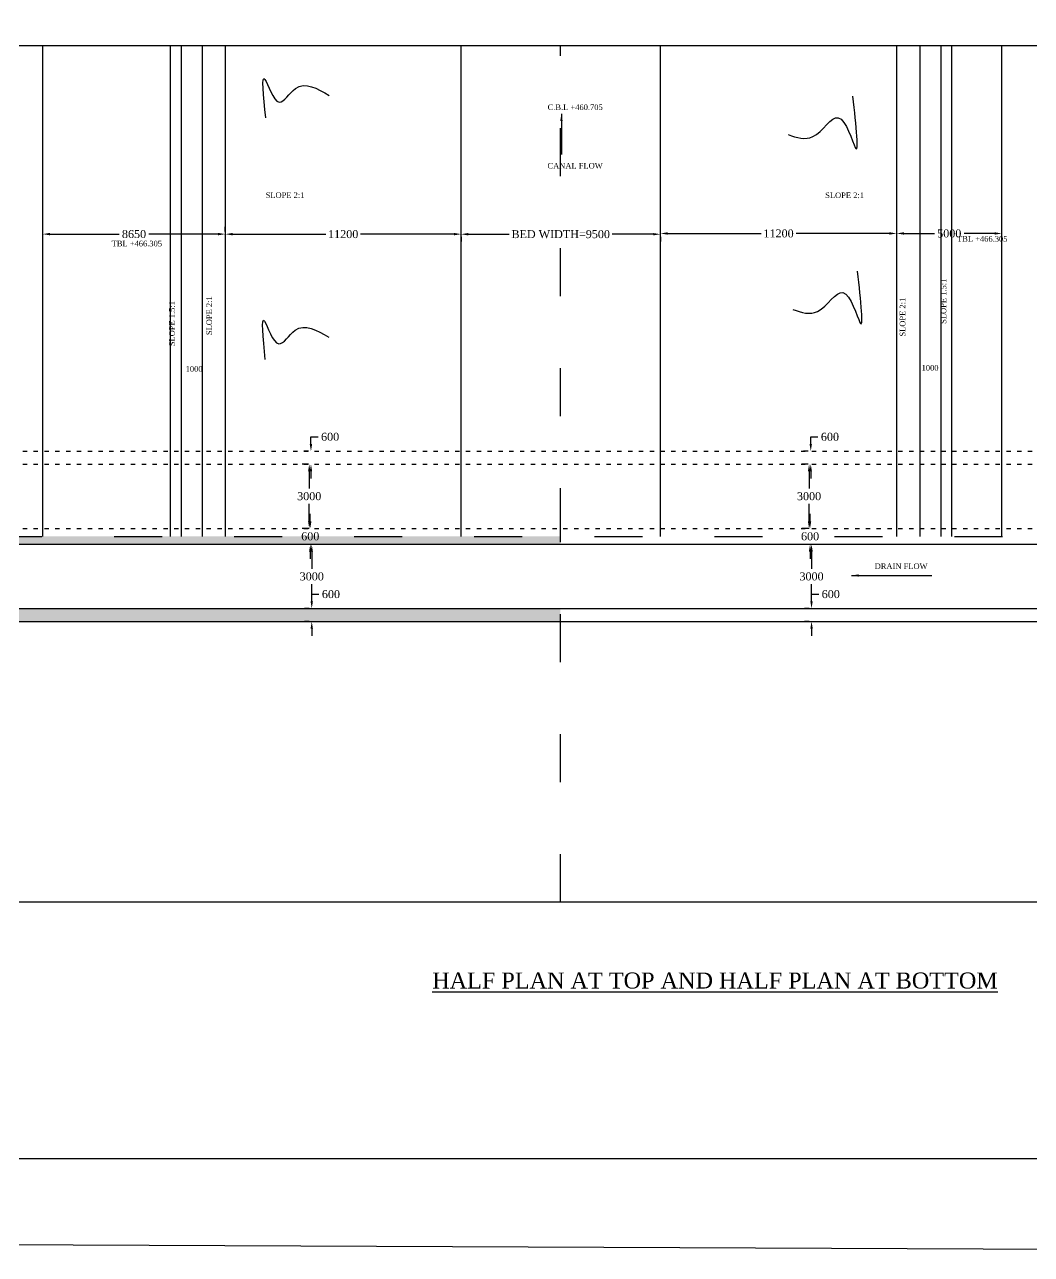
# Model space of a CAD drawing. Header units: inches. Extents: x 221.5 to 296.9, y 45.8 to 97.5.
# Drawn here: x 241.68 to 266.83, y 45.81 to 76.53 of the extents above; entities that cross this region are included whole.
import ezdxf

# ---------------------------------------------------------------- set-up
doc = ezdxf.new("R2010")
doc.units = ezdxf.units.IN
doc.header["$MEASUREMENT"] = 0
doc.linetypes.add('ACAD_ISO03W100', pattern=[30, 12, -18])
for name, color, linetype in [('DIMENSION', 7, 'Continuous'), ('DRAWING', 7, 'Continuous'), ('TEXT', 7, 'Continuous')]:
    doc.layers.add(name, color=color, linetype=linetype)
doc.styles.get("Standard").update_dxf_attribs({"font": 'TIMES_1.TTF', "height": 0.14})
doc.dimstyles.get("Standard").update_dxf_attribs({"dimtxt": 0.2, "dimasz": 0.18, "dimexe": 0.18, "dimexo": 0.0625, "dimgap": 0.09, "dimtad": 0, "dimtih": 1, "dimtoh": 1, "dimdec": 4, "dimzin": 0, "dimdsep": 46, "dimtxsty": 'Standard', "dimcen": 0.09, "dimadec": 0, "dimazin": 0, "dimtfac": 1, "dimtdec": 4, "dimtofl": 0, "dimtmove": 0, "dimatfit": 3, "dimfxl": 0, "dimtolj": 1, "dimtzin": 0, "dimarcsym": 0})
picture_1 = doc.add_image_def('image1.jpg', size_in_pixel=(7220, 4937))

# ---------------------------------------------------------------- blocks, each defined once
blk = doc.blocks.new('*D59')
at = {"layer": 'Defpoints', "color": 0, "transparency": 16777216}
for p in [(248.849, 61.946), (248.849, 61.946), (248.849, 61.625)]:
    blk.add_point(p, dxfattribs=at)
at = {"layer": 'DIMENSION', "color": 0, "lineweight": -2, "transparency": 16777216}
for p, q in [((248.849, 62.126), (248.849, 62.306)), ((248.849, 62.306), (249.029, 62.306)), ((248.786, 61.946), (248.669, 61.946)), ((248.786, 61.625), (248.669, 61.625)), ((248.849, 61.445), (248.849, 61.265))]:
    blk.add_line(p, q, dxfattribs=at)
at = {"layer": 'DIMENSION', "color": 0, "transparency": 16777216}
for points in [[(248.819, 62.126), (248.879, 62.126), (248.849, 61.946)], [(248.819, 61.445), (248.879, 61.445), (248.849, 61.625)]]:
    blk.add_solid(points, dxfattribs=at)
at = {"layer": 'DIMENSION', "color": 0, "transparency": 16777216, "insert": (249.329, 62.306), "char_height": 0.2, "attachment_point": 5}
blk.add_mtext('\\A1;600', dxfattribs=at)
blk = doc.blocks.new('*D60')
at = {"layer": 'Defpoints', "color": 0, "transparency": 16777216}
for p in [(248.849, 63.55), (248.849, 63.55), (248.849, 61.946)]:
    blk.add_point(p, dxfattribs=at)
at = {"layer": 'DIMENSION', "color": 0, "lineweight": -2, "transparency": 16777216}
for p, q in [((248.786, 63.55), (248.669, 63.55)), ((248.849, 63.37), (248.849, 62.94)), ((248.849, 62.126), (248.849, 62.556)), ((248.786, 61.946), (248.669, 61.946))]:
    blk.add_line(p, q, dxfattribs=at)
at = {"layer": 'DIMENSION', "color": 0, "transparency": 16777216}
for points in [[(248.819, 63.37), (248.879, 63.37), (248.849, 63.55)], [(248.819, 62.126), (248.879, 62.126), (248.849, 61.946)]]:
    blk.add_solid(points, dxfattribs=at)
at = {"layer": 'DIMENSION', "color": 0, "transparency": 16777216, "insert": (248.849, 62.748), "char_height": 0.2, "attachment_point": 5}
blk.add_mtext('\\A1;3000', dxfattribs=at)
blk = doc.blocks.new('*D61')
at = {"layer": 'Defpoints', "color": 0, "transparency": 16777216}
for p in [(248.812, 63.949), (248.849, 63.949), (248.849, 63.55)]:
    blk.add_point(p, dxfattribs=at)
at = {"layer": 'DIMENSION', "color": 0, "lineweight": -2, "transparency": 16777216}
for p, q in [((248.812, 64.129), (248.812, 64.309)), ((248.786, 63.949), (248.632, 63.949)), ((248.786, 63.55), (248.632, 63.55)), ((248.812, 63.37), (248.812, 63.19))]:
    blk.add_line(p, q, dxfattribs=at)
at = {"layer": 'DIMENSION', "color": 0, "transparency": 16777216}
for points in [[(248.782, 64.129), (248.842, 64.129), (248.812, 63.949)], [(248.782, 63.37), (248.842, 63.37), (248.812, 63.55)]]:
    blk.add_solid(points, dxfattribs=at)
at = {"layer": 'DIMENSION', "color": 0, "transparency": 16777216, "insert": (248.812, 63.75), "char_height": 0.2, "attachment_point": 5}
blk.add_mtext('\\A1;600', dxfattribs=at)
blk = doc.blocks.new('*D62')
at = {"layer": 'Defpoints', "color": 0, "transparency": 16777216}
for p in [(248.786, 65.554), (248.786, 65.554), (248.786, 63.949)]:
    blk.add_point(p, dxfattribs=at)
at = {"layer": 'DIMENSION', "color": 0, "lineweight": -2, "transparency": 16777216}
for p, q in [((248.724, 65.554), (248.606, 65.554)), ((248.786, 65.374), (248.786, 64.943)), ((248.786, 64.129), (248.786, 64.56)), ((248.724, 63.949), (248.606, 63.949))]:
    blk.add_line(p, q, dxfattribs=at)
at = {"layer": 'DIMENSION', "color": 0, "transparency": 16777216}
for points in [[(248.756, 65.374), (248.816, 65.374), (248.786, 65.554)], [(248.756, 64.129), (248.816, 64.129), (248.786, 63.949)]]:
    blk.add_solid(points, dxfattribs=at)
at = {"layer": 'DIMENSION', "color": 0, "transparency": 16777216, "insert": (248.786, 64.752), "char_height": 0.2, "attachment_point": 5}
blk.add_mtext('\\A1;3000', dxfattribs=at)
blk = doc.blocks.new('*D63')
at = {"layer": 'Defpoints', "color": 0, "transparency": 16777216}
for p in [(248.829, 65.876), (248.829, 65.876), (248.829, 65.554)]:
    blk.add_point(p, dxfattribs=at)
at = {"layer": 'DIMENSION', "color": 0, "lineweight": -2, "transparency": 16777216}
for p, q in [((248.829, 66.056), (248.829, 66.236)), ((248.829, 66.236), (249.009, 66.236)), ((248.766, 65.876), (248.649, 65.876)), ((248.766, 65.554), (248.649, 65.554)), ((248.829, 65.374), (248.829, 65.194))]:
    blk.add_line(p, q, dxfattribs=at)
at = {"layer": 'DIMENSION', "color": 0, "transparency": 16777216}
for points in [[(248.799, 66.056), (248.859, 66.056), (248.829, 65.876)], [(248.799, 65.374), (248.859, 65.374), (248.829, 65.554)]]:
    blk.add_solid(points, dxfattribs=at)
at = {"layer": 'DIMENSION', "color": 0, "transparency": 16777216, "insert": (249.308, 66.236), "char_height": 0.2, "attachment_point": 5}
blk.add_mtext('\\A1;600', dxfattribs=at)
blk = doc.blocks.new('*D64')
at = {"layer": 'Defpoints', "color": 0, "transparency": 16777216}
for p in [(242.128, 71.299), (246.69, 71.3), (246.69, 71.299)]:
    blk.add_point(p, dxfattribs=at)
at = {"layer": 'DIMENSION', "color": 0, "lineweight": -2, "transparency": 16777216}
for p, q in [((242.128, 71.361), (242.128, 71.48)), ((242.308, 71.3), (244.038, 71.3)), ((246.51, 71.3), (244.78, 71.3)), ((246.69, 71.361), (246.69, 71.48))]:
    blk.add_line(p, q, dxfattribs=at)
at = {"layer": 'DIMENSION', "color": 0, "transparency": 16777216}
for points in [[(242.308, 71.33), (242.308, 71.27), (242.128, 71.3)], [(246.51, 71.33), (246.51, 71.27), (246.69, 71.3)]]:
    blk.add_solid(points, dxfattribs=at)
at = {"layer": 'DIMENSION', "color": 0, "transparency": 16777216, "insert": (244.409, 71.3), "char_height": 0.2, "attachment_point": 5}
blk.add_mtext('\\A1;8650', dxfattribs=at)
blk = doc.blocks.new('*D65')
at = {"layer": 'Defpoints', "color": 0, "transparency": 16777216}
for p in [(246.69, 71.299), (252.579, 71.299), (252.579, 71.299)]:
    blk.add_point(p, dxfattribs=at)
at = {"layer": 'DIMENSION', "color": 0, "lineweight": -2, "transparency": 16777216}
for p, q in [((246.69, 71.361), (246.69, 71.479)), ((246.87, 71.299), (249.198, 71.299)), ((252.399, 71.299), (250.071, 71.299)), ((252.579, 71.361), (252.579, 71.479))]:
    blk.add_line(p, q, dxfattribs=at)
at = {"layer": 'DIMENSION', "color": 0, "transparency": 16777216}
for points in [[(246.87, 71.329), (246.87, 71.269), (246.69, 71.299)], [(252.399, 71.329), (252.399, 71.269), (252.579, 71.299)]]:
    blk.add_solid(points, dxfattribs=at)
at = {"layer": 'DIMENSION', "color": 0, "transparency": 16777216, "insert": (249.635, 71.299), "char_height": 0.2, "attachment_point": 5}
blk.add_mtext('\\A1;11200', dxfattribs=at)
blk = doc.blocks.new('*D66')
at = {"layer": 'Defpoints', "color": 0, "transparency": 16777216}
for p in [(252.579, 71.299), (252.579, 71.297), (257.559, 71.299)]:
    blk.add_point(p, dxfattribs=at)
at = {"layer": 'DIMENSION', "color": 0, "lineweight": -2, "transparency": 16777216}
for p, q in [((252.759, 71.297), (253.784, 71.297)), ((257.379, 71.297), (256.354, 71.297)), ((252.579, 71.236), (252.579, 71.117)), ((257.559, 71.236), (257.559, 71.117))]:
    blk.add_line(p, q, dxfattribs=at)
at = {"layer": 'DIMENSION', "color": 0, "transparency": 16777216}
for points in [[(252.759, 71.327), (252.759, 71.267), (252.579, 71.297)], [(257.379, 71.327), (257.379, 71.267), (257.559, 71.297)]]:
    blk.add_solid(points, dxfattribs=at)
at = {"layer": 'DIMENSION', "color": 0, "transparency": 16777216, "insert": (255.069, 71.297), "char_height": 0.2, "attachment_point": 5}
blk.add_mtext('\\A1;BED WIDTH=9500', dxfattribs=at)
blk = doc.blocks.new('*D67')
at = {"layer": 'Defpoints', "color": 0, "transparency": 16777216}
for p in [(257.559, 71.299), (263.462, 71.316), (263.462, 71.299)]:
    blk.add_point(p, dxfattribs=at)
at = {"layer": 'DIMENSION', "color": 0, "lineweight": -2, "transparency": 16777216}
for p, q in [((257.559, 71.361), (257.559, 71.496)), ((257.739, 71.316), (260.074, 71.316)), ((263.282, 71.316), (260.947, 71.316)), ((263.462, 71.361), (263.462, 71.496))]:
    blk.add_line(p, q, dxfattribs=at)
at = {"layer": 'DIMENSION', "color": 0, "transparency": 16777216}
for points in [[(257.739, 71.346), (257.739, 71.286), (257.559, 71.316)], [(263.282, 71.346), (263.282, 71.286), (263.462, 71.316)]]:
    blk.add_solid(points, dxfattribs=at)
at = {"layer": 'DIMENSION', "color": 0, "transparency": 16777216, "insert": (260.511, 71.316), "char_height": 0.2, "attachment_point": 5}
blk.add_mtext('\\A1;11200', dxfattribs=at)
blk = doc.blocks.new('*D68')
at = {"layer": 'Defpoints', "color": 0, "transparency": 16777216}
for p in [(263.462, 71.316), (266.091, 71.316), (266.091, 71.316)]:
    blk.add_point(p, dxfattribs=at)
at = {"layer": 'DIMENSION', "color": 0, "lineweight": -2, "transparency": 16777216}
for p, q in [((263.462, 71.379), (263.462, 71.496)), ((263.642, 71.316), (264.403, 71.316)), ((265.911, 71.316), (265.149, 71.316)), ((266.091, 71.379), (266.091, 71.496))]:
    blk.add_line(p, q, dxfattribs=at)
at = {"layer": 'DIMENSION', "color": 0, "transparency": 16777216}
for points in [[(263.642, 71.346), (263.642, 71.286), (263.462, 71.316)], [(265.911, 71.346), (265.911, 71.286), (266.091, 71.316)]]:
    blk.add_solid(points, dxfattribs=at)
at = {"layer": 'DIMENSION', "color": 0, "transparency": 16777216, "insert": (264.776, 71.316), "char_height": 0.2, "attachment_point": 5}
blk.add_mtext('\\A1;5000', dxfattribs=at)
blk = doc.blocks.new('*D70')
at = {"layer": 'Defpoints', "color": 0, "transparency": 16777216}
for p in [(261.335, 61.946), (261.335, 61.946), (261.335, 61.625)]:
    blk.add_point(p, dxfattribs=at)
at = {"layer": 'DIMENSION', "color": 0, "lineweight": -2, "transparency": 16777216}
for p, q in [((261.335, 62.126), (261.335, 62.306)), ((261.335, 62.306), (261.515, 62.306)), ((261.273, 61.946), (261.155, 61.946)), ((261.273, 61.625), (261.155, 61.625)), ((261.335, 61.445), (261.335, 61.265))]:
    blk.add_line(p, q, dxfattribs=at)
at = {"layer": 'DIMENSION', "color": 0, "transparency": 16777216}
for points in [[(261.305, 62.126), (261.365, 62.126), (261.335, 61.946)], [(261.305, 61.445), (261.365, 61.445), (261.335, 61.625)]]:
    blk.add_solid(points, dxfattribs=at)
at = {"layer": 'DIMENSION', "color": 0, "transparency": 16777216, "insert": (261.815, 62.306), "char_height": 0.2, "attachment_point": 5}
blk.add_mtext('\\A1;600', dxfattribs=at)
blk = doc.blocks.new('*D71')
at = {"layer": 'Defpoints', "color": 0, "transparency": 16777216}
for p in [(261.335, 63.55), (261.335, 63.55), (261.335, 61.946)]:
    blk.add_point(p, dxfattribs=at)
at = {"layer": 'DIMENSION', "color": 0, "lineweight": -2, "transparency": 16777216}
for p, q in [((261.273, 63.55), (261.155, 63.55)), ((261.335, 63.37), (261.335, 62.94)), ((261.335, 62.126), (261.335, 62.556)), ((261.273, 61.946), (261.155, 61.946))]:
    blk.add_line(p, q, dxfattribs=at)
at = {"layer": 'DIMENSION', "color": 0, "transparency": 16777216}
for points in [[(261.305, 63.37), (261.365, 63.37), (261.335, 63.55)], [(261.305, 62.126), (261.365, 62.126), (261.335, 61.946)]]:
    blk.add_solid(points, dxfattribs=at)
at = {"layer": 'DIMENSION', "color": 0, "transparency": 16777216, "insert": (261.335, 62.748), "char_height": 0.2, "attachment_point": 5}
blk.add_mtext('\\A1;3000', dxfattribs=at)
blk = doc.blocks.new('*D69')
at = {"layer": 'Defpoints', "color": 0, "transparency": 16777216}
for p in [(261.298, 63.949), (261.335, 63.949), (261.335, 63.55)]:
    blk.add_point(p, dxfattribs=at)
at = {"layer": 'DIMENSION', "color": 0, "lineweight": -2, "transparency": 16777216}
for p, q in [((261.298, 64.129), (261.298, 64.309)), ((261.273, 63.949), (261.118, 63.949)), ((261.273, 63.55), (261.118, 63.55)), ((261.298, 63.37), (261.298, 63.19))]:
    blk.add_line(p, q, dxfattribs=at)
at = {"layer": 'DIMENSION', "color": 0, "transparency": 16777216}
for points in [[(261.268, 64.129), (261.328, 64.129), (261.298, 63.949)], [(261.268, 63.37), (261.328, 63.37), (261.298, 63.55)]]:
    blk.add_solid(points, dxfattribs=at)
at = {"layer": 'DIMENSION', "color": 0, "transparency": 16777216, "insert": (261.298, 63.75), "char_height": 0.2, "attachment_point": 5}
blk.add_mtext('\\A1;600', dxfattribs=at)
blk = doc.blocks.new('*D72')
at = {"layer": 'Defpoints', "color": 0, "transparency": 16777216}
for p in [(261.273, 65.554), (261.273, 65.554), (261.273, 63.949)]:
    blk.add_point(p, dxfattribs=at)
at = {"layer": 'DIMENSION', "color": 0, "lineweight": -2, "transparency": 16777216}
for p, q in [((261.21, 65.554), (261.093, 65.554)), ((261.273, 65.374), (261.273, 64.943)), ((261.273, 64.129), (261.273, 64.56)), ((261.21, 63.949), (261.093, 63.949))]:
    blk.add_line(p, q, dxfattribs=at)
at = {"layer": 'DIMENSION', "color": 0, "transparency": 16777216}
for points in [[(261.243, 65.374), (261.303, 65.374), (261.273, 65.554)], [(261.243, 64.129), (261.303, 64.129), (261.273, 63.949)]]:
    blk.add_solid(points, dxfattribs=at)
at = {"layer": 'DIMENSION', "color": 0, "transparency": 16777216, "insert": (261.273, 64.752), "char_height": 0.2, "attachment_point": 5}
blk.add_mtext('\\A1;3000', dxfattribs=at)
blk = doc.blocks.new('*D73')
at = {"layer": 'Defpoints', "color": 0, "transparency": 16777216}
for p in [(261.315, 65.876), (261.315, 65.876), (261.315, 65.554)]:
    blk.add_point(p, dxfattribs=at)
at = {"layer": 'DIMENSION', "color": 0, "lineweight": -2, "transparency": 16777216}
for p, q in [((261.315, 66.056), (261.315, 66.236)), ((261.315, 66.236), (261.495, 66.236)), ((261.252, 65.876), (261.135, 65.876)), ((261.252, 65.554), (261.135, 65.554)), ((261.315, 65.374), (261.315, 65.194))]:
    blk.add_line(p, q, dxfattribs=at)
at = {"layer": 'DIMENSION', "color": 0, "transparency": 16777216}
for points in [[(261.285, 66.056), (261.345, 66.056), (261.315, 65.876)], [(261.285, 65.374), (261.345, 65.374), (261.315, 65.554)]]:
    blk.add_solid(points, dxfattribs=at)
at = {"layer": 'DIMENSION', "color": 0, "transparency": 16777216, "insert": (261.795, 66.236), "char_height": 0.2, "attachment_point": 5}
blk.add_mtext('\\A1;600', dxfattribs=at)

msp = doc.modelspace()

# ---------------------------------------------------------------- hatches: boundary and pattern name
at = {"layer": 'DRAWING'}
h = msp.add_hatch(dxfattribs=at)
h.set_pattern_fill('AR-CONC', color=256, scale=0.05, style=0)
h.set_pattern_definition([(50, (0, 0), (0.3586301, -0.03137607), [0.0375, -0.4125]), (355, (0, 0), (-0.06937567, 0.37609607), [0.03, -0.33]), (100.4514, (0.0299, -0.0026), (0.2892547, 0.34471977), [0.0318701, -0.35057106]), (46.1842, (0, 0.1), (0.5336205, -0.0827595), [0.05625, -0.61875]), (96.6356, (0.04447, 0.0931), (0.4673314, 0.4870589), [0.0478051, -0.5258565]), (351.1842, (0, 0.1), (0.467331, 0.4870593), [0.045, -0.495]), (21, (0.05, 0.075), (0.29845353, -0.20130945), [0.0375, -0.4125]), (326, (0.05, 0.075), (0.12165767, 0.362575), [0.03, -0.33]), (71.4514, (0.07487, 0.05822), (0.4201113, 0.16126525), [0.0318701, -0.35057106]), (37.5, (0, 0), (0.00607993, 0.16644693), [0, -0.326, 0, -0.335, 0, -0.33125]), (7.5, (0, 0), (0.13153477, 0.19720586), [0, -0.191, 0, -0.3185, 0, -0.12625]), (327.5, (-0.1115, 0), (0.26691122, -0.011277436), [0, -0.125, 0, -0.39, 0, -0.5175]), (317.5, (-0.1615, 0), (0.29159308, 0.0500525), [0, -0.1625, 0, -0.259, 0, -0.3675])])
h.paths.add_polyline_path([(238.93173, 61.64773), (234.47003, 60.19862), (234.47003, 57.19182), (234.97017, 57.18318), (234.97017, 59.8083), (238.93173, 60.28427)])
h.paths.add_polyline_path([(238.93173, 61.64773), (238.93173, 61.94577), (234.47003, 60.47513), (234.47003, 60.19862)])
h.paths.add_polyline_path([(234.47003, 60.47513), (234.20989, 60.38954), (234.20989, 57.19182), (234.47003, 57.19182)])
h.paths.add_polyline_path([(240.27163, 61.94577), (239.21112, 61.94577), (239.21112, 61.62455), (240.27163, 61.62455)])
h.paths.add_polyline_path([(239.21112, 61.94577), (238.93173, 61.94577), (238.93173, 61.64773), (238.93173, 61.62455), (239.21112, 61.62455)])
h.paths.add_polyline_path([(255.06076, 61.94577), (240.27163, 61.94577), (240.27163, 61.62455), (255.06076, 61.62455)])
h.paths.add_polyline_path([(255.06076, 63.7501), (240.27163, 63.7501), (240.27163, 63.55043), (255.06076, 63.55043)])
h.paths.add_polyline_path([(240.27163, 63.7501), (239.21112, 63.7501), (239.21112, 63.55043), (240.27163, 63.55043)])
h.paths.add_polyline_path([(239.21112, 63.7501), (238.93173, 63.7501), (238.93173, 63.55043), (239.21112, 63.55043)])

# ---------------------------------------------------------------- linework, layer by layer
at = {"layer": 'DIMENSION'}
msp.add_lwpolyline([(226.739, 96.58644), (292.83485, 96.58644), (292.83485, 48.2), (226.739, 48.2)], close=True, dxfattribs=at)
at = {"layer": 'DRAWING'}
for points in [[(233.67957, 76.00985), (280.31792, 76.00985), (280.31792, 63.7501), (280.31792, 54.60779), (229.1608, 54.60779), (229.18437, 63.7501)], [(242.12845, 63.7501), (242.12845, 76.00985)], [(245.31764, 63.7501), (245.31764, 76.00985)], [(245.59831, 63.7501), (245.59831, 76.00985)], [(246.11859, 63.7501), (246.11859, 76.00985)], [(246.69021, 63.7501), (246.69021, 76.00985)], [(252.57929, 63.7501), (252.57929, 76.00985)], [(257.55915, 63.7501), (257.55915, 76.00985)], [(263.46234, 63.7501), (263.46234, 76.00985)], [(264.04517, 63.7501), (264.04517, 76.00985)], [(264.57087, 63.7501), (264.57087, 76.00985)], [(264.83753, 63.7501), (264.83753, 76.00985)], [(266.09056, 63.7501), (266.09056, 76.00985)]]:
    msp.add_lwpolyline(points, dxfattribs=at)
at = {"layer": 'DRAWING', "linetype": 'ACAD_ISO03W100', "ltscale": 0.1}
for points in [[(255.06076, 63.7501), (255.06076, 76.00985)], [(228.90879, 64.11376), (228.90879, 63.7501), (280.53264, 63.7501), (280.53264, 64.10857)], [(255.06076, 54.60779), (255.06076, 63.7501)]]:
    msp.add_lwpolyline(points, dxfattribs=at)
at = {"layer": 'DRAWING', "linetype": 'ACAD_ISO03W100', "ltscale": 0.009}
for points in [[(238.93173, 65.87565), (269.29548, 65.87565)], [(238.93173, 65.55443), (269.29548, 65.55443)], [(238.93173, 63.94977), (269.29548, 63.94977)]]:
    msp.add_lwpolyline(points, dxfattribs=at)
at = {"layer": 'DRAWING', "ltscale": 0.005}
for points in [[(238.93173, 63.55043), (269.29548, 63.55043)], [(238.93173, 61.94577), (269.29548, 61.94577)], [(238.93173, 61.62455), (269.29548, 61.62455)]]:
    msp.add_lwpolyline(points, dxfattribs=at)
at = {"layer": 'DRAWING'}
for points in [[(247.69793, 74.20373), (247.681, 75.16191), (248.03653, 74.59827), (248.44285, 74.93645), (249.2837, 74.76172)], [(260.75388, 73.78562), (261.36888, 73.73527), (262.00403, 74.20854), (262.42747, 73.4634), (262.36698, 74.74222)], [(260.87047, 69.41627), (261.48547, 69.36592), (262.12062, 69.83919), (262.54406, 69.09405), (262.48357, 70.37287)], [(247.68708, 68.16433), (247.67015, 69.12251), (248.02567, 68.55888), (248.43199, 68.89706), (249.27284, 68.72233)]]:
    msp.add_spline(points, degree=3, dxfattribs=at)

# ---------------------------------------------------------------- texts
at = {"layer": 'DIMENSION'}
for s, p in [('C.B.L +460.705', (254.7421, 74.39951)), ('CANAL FLOW', (254.7384, 72.93775)), ('SLOPE 2:1', (247.69662, 72.2043)), ('SLOPE 2:1', (261.67562, 72.19987)), ('TBL +466.305', (243.85038, 70.99431)), ('TBL +466.305', (264.97088, 71.11083)), ('1000', (245.69836, 67.86174)), ('1000', (264.08493, 67.88933)), ('DRAIN FLOW', (262.91244, 62.93398))]:
    msp.add_text(s, height=0.14, dxfattribs=at).set_placement(p)
for s, p in [('SLOPE 1.5:1', (264.7019, 69.0587)), ('SLOPE 1.5:1', (245.42576, 68.49926)), ('SLOPE 2:1', (246.35574, 68.77645)), ('SLOPE 2:1', (263.67865, 68.74001))]:
    msp.add_text(s, height=0.14, rotation=90, dxfattribs=at).set_placement(p)
at = {"layer": 'TEXT', "linetype": 'ACAD_ISO03W100'}
msp.add_text('%%UHALF PLAN AT TOP AND HALF PLAN AT BOTTOM', height=0.4, dxfattribs=at).set_placement((251.85744, 52.45449))

# ---------------------------------------------------------------- dimensions: what is measured, and where the dimension line sits
at = {"layer": 'DIMENSION'}
for base, p1, p2, text, picture, middle in [((252.57929, 71.29695), (257.55915, 71.29896), (252.57929, 71.29896), 'BED WIDTH=9500', '*D66', (255.06922, 71.29695)), ((246.69021, 71.29969), (242.12845, 71.29896), (246.69021, 71.29896), '8650', '*D64', (244.40933, 71.29969)), ((252.57929, 71.29896), (246.69021, 71.29896), (252.57929, 71.29896), '11200', '*D65', (249.63475, 71.29896)), ((263.46234, 71.31615), (257.55915, 71.29896), (263.46234, 71.29896), '11200', '*D67', (260.51074, 71.31615)), ((266.09056, 71.31615), (263.46234, 71.31615), (266.09056, 71.31615), '5000', '*D68', (264.77645, 71.31615))]:
    dim = msp.add_linear_dim(base=base, p1=p1, p2=p2, text=text, dimstyle='Standard', dxfattribs=at)
    dim.commit()
    dim.dimension.update_dxf_attribs({"geometry": picture, "text_midpoint": middle})
for p1, p2, distance, text, picture, middle in [((248.82856, 65.55443), (248.82856, 65.87565), 0, '600', '*D63', (249.30844, 66.23565)), ((261.31491, 65.55443), (261.31491, 65.87565), 0, '600', '*D73', (261.79478, 66.23565)), ((248.78624, 63.94862), (248.78624, 65.55443), 0, '3000', '*D62', (248.78624, 64.75153)), ((261.27259, 63.94862), (261.27259, 65.55443), 0, '3000', '*D72', (261.27259, 64.75153)), ((248.84874, 63.55043), (248.84874, 63.94862), 0.03723, '600', '*D61', (248.81151, 63.74953)), ((261.33509, 63.55043), (261.33509, 63.94862), 0.03723, '600', '*D69', (261.29785, 63.74953)), ((248.84874, 61.94577), (248.84874, 63.55043), 0, '3000', '*D60', (248.84874, 62.7481)), ((261.33509, 61.94577), (261.33509, 63.55043), 0, '3000', '*D71', (261.33509, 62.7481)), ((248.84874, 61.62455), (248.84874, 61.94577), 0, '600', '*D59', (249.32861, 62.30577)), ((261.33509, 61.62455), (261.33509, 61.94577), 0, '600', '*D70', (261.81496, 62.30577))]:
    dim = msp.add_aligned_dim(p1=p1, p2=p2, distance=distance, text=text, dimstyle='Standard', dxfattribs=at)
    dim.commit()
    dim.dimension.update_dxf_attribs({"geometry": picture, "text_midpoint": middle})

# ---------------------------------------------------------------- pictures from other files: only their frames are drawn
at = {"linetype": 'ACAD_ISO03W100'}
image = msp.add_image(picture_1, insert=(221.49464, 46.13772), size_in_units=(75.15433, 51.39016), rotation=-0.2479613, dxfattribs=dict(at, fade=30))
image.dxf.flags = 7

# ---------------------------------------------------------------- leaders
at = {"layer": 'DRAWING'}
for points in [[(255.08666, 74.3083), (255.08666, 73.28967)], [(262.33429, 62.77202), (264.34087, 62.77202)]]:
    msp.add_leader(points, dimstyle='Standard', override={"dimgap": 0.09, "dimtad": 0}, dxfattribs=at)

doc.saveas('drawing.dxf')
